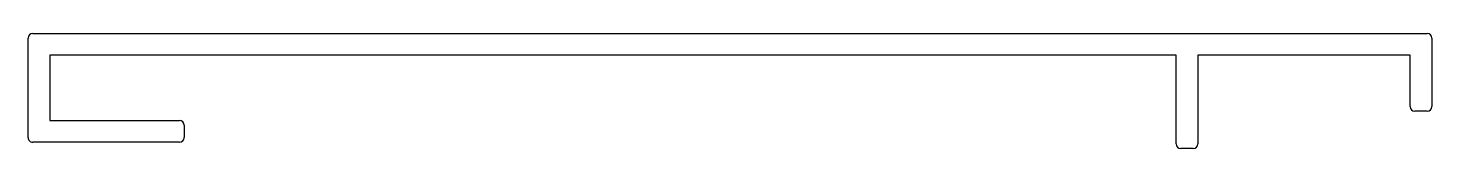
# Model space of a CAD drawing. Extents: x 1860.4 to 1950.4, y 1953 to 1960.4.
import ezdxf

# ---------------------------------------------------------------- set-up
doc = ezdxf.new("R2010")
doc.units = 0
doc.layers.get('0').update_dxf_attribs({"linetype": 'CONTINUOUS'})

msp = doc.modelspace()

# ---------------------------------------------------------------- linework, layer by layer
for p, q in [((1860.709, 1960.421), (1950.109, 1960.421)), ((1860.409, 1953.721), (1860.409, 1960.121)), ((1950.409, 1960.121), (1950.409, 1955.721)), ((1861.809, 1959.021), (1861.809, 1954.821)), ((1934.009, 1959.021), (1861.809, 1959.021)), ((1934.009, 1953.321), (1934.009, 1959.021)), ((1935.409, 1959.021), (1935.409, 1953.321)), ((1949.009, 1959.021), (1935.409, 1959.021)), ((1949.009, 1955.721), (1949.009, 1959.021)), ((1861.809, 1954.821), (1870.109, 1954.821)), ((1950.109, 1955.421), (1949.309, 1955.421)), ((1870.409, 1954.521), (1870.409, 1953.721)), ((1870.109, 1953.421), (1860.709, 1953.421)), ((1935.109, 1953.021), (1934.309, 1953.021))]:
    msp.add_line(p, q)
for centre, start, end in [((1860.709, 1960.121), 90, 179.99783), ((1950.109, 1960.121), 0, 90), ((1949.309, 1955.721), 180, 270), ((1950.109, 1955.721), 270, 0), ((1870.109, 1954.521), 0, 90), ((1860.709, 1953.721), 179.99783, 270), ((1870.109, 1953.721), 270, 0), ((1934.309, 1953.321), 180, 270), ((1935.109, 1953.321), 270, 0)]:
    msp.add_arc(centre, 0.3, start, end)

doc.saveas('drawing.dxf')
